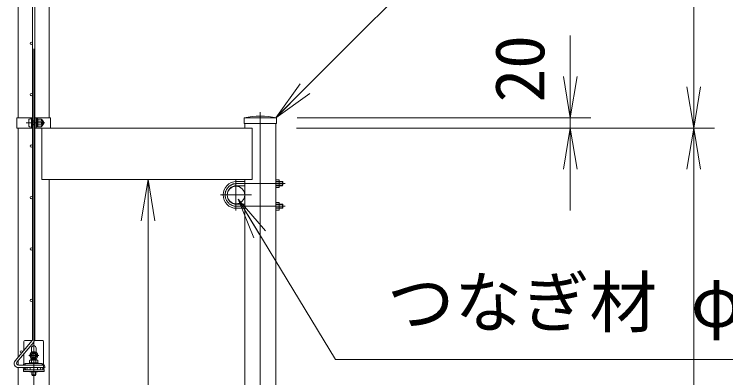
# Model space of a CAD drawing. Units: millimetres, scale not verified. Extents: x -8400 to 8400, y -5940 to 5940.
# Drawn here: x -2598 to -1216, y 2646 to 3353 of the extents above; entities that cross this region are included whole.
import ezdxf
from ezdxf.enums import TextEntityAlignment as Align

# ---------------------------------------------------------------- set-up
doc = ezdxf.new("R2010")
doc.units = ezdxf.units.MM
doc.header["$LTSCALE"] = 40
doc.linetypes.add('USER1', pattern=[50.8, 31.75, -6.35, 6.35, -6.35])
for name, color, linetype, lineweight in [('0-1_D-STR1', 1, 'Continuous', 18), ('0-2_D-BMK', 2, 'USER1', 13), ('0-3_D-STR3', 3, 'Continuous', 13), ('0-4_D-STR-DIM', 7, 'Continuous', 9), ('0-5_D-STR-TXT', 7, 'Continuous', 9), ('0-6_0', 7, 'Continuous', 9), ('0-7_D-STR2', 7, 'Continuous', 9)]:
    doc.layers.add(name, color=color, linetype=linetype, lineweight=lineweight)
doc.styles.add('ＭＳ ゴシック', font='')
doc.styles.get('ＭＳ ゴシック').set_extended_font_data('MS Gothic')

# ---------------------------------------------------------------- blocks, each defined once
blk = doc.blocks.new('_Open')
at = {"layer": '0-6_0'}
blk.add_line((-40, 6.67), (0, 0), dxfattribs=at)
blk.add_lwpolyline([(-40, -6.67), (0, 0), (-40, 0)], dxfattribs=at)

msp = doc.modelspace()

# ---------------------------------------------------------------- linework, layer by layer
at = {"layer": '0-1_D-STR1'}
for p, q in [((-2590.84, 3699.03), (-2590.84, 3151.78)), ((-2530.34, 3151.78), (-2530.34, 3699.03)), ((-2089.14, 3151.78), (-2152.04, 3151.78)), ((-2152.04, 3151.78), (-2152.04, 3140.78)), ((-2089.14, 3140.78), (-2089.14, 3151.78)), ((-2089.14, 3140.78), (-2152.04, 3140.78)), ((-2150.84, 3140.78), (-2150.84, 3131.78)), ((-2090.34, -4068.22), (-2090.34, 3140.78)), ((-2590.84, 3131.78), (-2590.84, 2686.32)), ((-2136.59, 3131.78), (-2544.59, 3131.78)), ((-2544.59, 3131.78), (-2544.59, 3031.78)), ((-2136.59, 3131.78), (-2136.59, 3031.78)), ((-2136.59, 3031.78), (-2544.59, 3031.78)), ((-2530.34, 2119.03), (-2530.34, 3031.78)), ((-2150.84, 3031.78), (-2150.84, 1481.78)), ((-2590.84, 2679.32), (-2590.84, 2670.78)), ((-2590.84, 2666.28), (-2590.84, 2627.28))]:
    msp.add_line(p, q, dxfattribs=at)
msp.add_lwpolyline([(-2089.14, 3151.78), (-2152.04, 3151.78), (-2152.04, 3140.78)], dxfattribs=at)
msp.add_circle((-2167.84, 3001.78), 17, dxfattribs=at)
msp.add_arc((-2120.59, 2990.56), 164.27, 78.96219, 101.03781, dxfattribs=at)
msp.add_arc((-2120.59, 2990.56), 164.27, 78.96219, 101.03781, dxfattribs=at)
at = {"layer": '0-2_D-BMK'}
for p, q in [((-2560.59, -4080.22), (-2560.59, 4646.78)), ((-2120.59, -4080.22), (-2120.59, 3162.78)), ((-2575.01, 3141.78), (-2538.82, 3141.78)), ((-2167.84, 3032.26), (-2167.84, 2971.31)), ((-2166.84, 3023.78), (-2072.08, 3023.78)), ((-2198.07, 3001.78), (-2137.61, 3001.78)), ((-2166.84, 2979.78), (-2072.08, 2979.78)), ((-2570.28, 2689.78), (-2550.9, 2689.78))]:
    msp.add_line(p, q, dxfattribs=at)
msp.add_arc((-2166.84, 3001.78), 22, 90, 270, dxfattribs=at)
at = {"layer": '0-3_D-STR3'}
for p, q in [((-2593.14, 3151.78), (-2562.84, 3151.78)), ((-2593.14, 3151.78), (-2593.14, 3131.78)), ((-2565.14, 3131.78), (-2565.14, 3151.78)), ((-2562.84, 3131.78), (-2562.84, 3151.78)), ((-2558.34, 3151.78), (-2528.04, 3151.78)), ((-2558.34, 3131.78), (-2558.34, 3151.78)), ((-2556.04, 3131.78), (-2556.04, 3151.78)), ((-2528.04, 3151.78), (-2528.04, 3131.78)), ((-2569.94, 3148.28), (-2569.94, 3135.28)), ((-2565.14, 3149.78), (-2565.14, 3133.78)), ((-2562.84, 3145.78), (-2558.34, 3145.78)), ((-2562.84, 3145.11), (-2558.34, 3145.11)), ((-2562.84, 3138.46), (-2558.34, 3138.46)), ((-2562.84, 3137.78), (-2558.34, 3137.78)), ((-2556.04, 3150.28), (-2556.04, 3148.84)), ((-2555.54, 3150.28), (-2556.04, 3150.28)), ((-2556.04, 3145.78), (-2555.24, 3145.78)), ((-2556.04, 3145.11), (-2555.24, 3145.11)), ((-2556.04, 3138.46), (-2555.24, 3138.46)), ((-2556.04, 3137.78), (-2555.24, 3137.78)), ((-2555.85, 3148.26), (-2555.13, 3147.25)), ((-2555.54, 3150.28), (-2555.54, 3148.84)), ((-2555.44, 3148.55), (-2555.03, 3147.97)), ((-2555.24, 3146.28), (-2554.85, 3149.45)), ((-2555.24, 3146.28), (-2555.24, 3137.28)), ((-2555.24, 3137.28), (-2554.85, 3134.12)), ((-2553.08, 3149.53), (-2554.75, 3149.53)), ((-2553.04, 3141.78), (-2553.04, 3149.51)), ((-2546.24, 3145.54), (-2553.04, 3145.54)), ((-2553.04, 3141.78), (-2553.04, 3134.06)), ((-2546.24, 3138.03), (-2553.04, 3138.03)), ((-2552.94, 3149.29), (-2552.99, 3149.46)), ((-2546.24, 3149.29), (-2552.94, 3149.29)), ((-2543.74, 3146.78), (-2543.74, 3136.78)), ((-2543.74, 3145.78), (-2542.14, 3145.78)), ((-2543.74, 3145.11), (-2541.81, 3145.11)), ((-2543.74, 3138.46), (-2541.81, 3138.46)), ((-2543.74, 3137.78), (-2542.14, 3137.78)), ((-2542.14, 3145.78), (-2542.14, 3137.78)), ((-2593.14, 3131.78), (-2562.84, 3131.78)), ((-2558.34, 3131.78), (-2528.04, 3131.78)), ((-2556.04, 3134.72), (-2556.04, 3133.28)), ((-2555.85, 3135.3), (-2555.13, 3136.31)), ((-2555.44, 3135.01), (-2555.03, 3135.59)), ((-2553.11, 3134.03), (-2554.75, 3134.03)), ((-2546.24, 3134.28), (-2552.94, 3134.28)), ((-2166.84, 3027.78), (-2150.84, 3027.78)), ((-2090.34, 3016.28), (-2090.34, 3031.28)), ((-2090.34, 3031.28), (-2084.64, 3031.28)), ((-2090.34, 3027.78), (-2077.64, 3027.78)), ((-2084.64, 3027.53), (-2090.34, 3027.53)), ((-2090.34, 3026.98), (-2076.84, 3026.98)), ((-2083.84, 3017.91), (-2083.84, 3029.54)), ((-2077.64, 3019.78), (-2077.64, 3027.78)), ((-2076.84, 3026.98), (-2077.64, 3027.78)), ((-2076.84, 3020.58), (-2076.84, 3026.98)), ((-2166.84, 3019.78), (-2150.84, 3019.78)), ((-2090.34, 3020.58), (-2076.84, 3020.58)), ((-2084.64, 3020.03), (-2090.34, 3020.03)), ((-2090.34, 3019.78), (-2077.64, 3019.78)), ((-2090.34, 3016.28), (-2084.64, 3016.28)), ((-2076.84, 3020.58), (-2077.64, 3019.78)), ((-2090.34, 2987.28), (-2084.64, 2987.28)), ((-2083.84, 2985.66), (-2083.84, 2974.03)), ((-2166.84, 2983.78), (-2150.84, 2983.78)), ((-2166.84, 2975.78), (-2150.84, 2975.78)), ((-2090.34, 2983.78), (-2077.64, 2983.78)), ((-2084.64, 2983.53), (-2090.34, 2983.53)), ((-2090.34, 2976.58), (-2076.84, 2976.58)), ((-2084.64, 2976.03), (-2090.34, 2976.03)), ((-2090.34, 2975.78), (-2077.64, 2975.78)), ((-2077.64, 2983.78), (-2077.64, 2975.78)), ((-2076.84, 2982.98), (-2077.64, 2983.78)), ((-2076.84, 2976.58), (-2077.64, 2975.78)), ((-2579.59, 2699.73), (-2579.59, 2717.08)), ((-2563.77, 2718.58), (-2578.09, 2718.58)), ((-2543.09, 2718.58), (-2558.7, 2718.58)), ((-2541.59, 2672.32), (-2541.59, 2717.08)), ((-2565.09, 2696.09), (-2565.09, 2704.08)), ((-2556.09, 2696.09), (-2556.09, 2704.08)), ((-2579.59, 2672.82), (-2579.59, 2692.73)), ((-2565.09, 2680.58), (-2565.09, 2683.47)), ((-2556.09, 2680.58), (-2556.09, 2683.47)), ((-2544.09, 2673.98), (-2577.09, 2673.98)), ((-2577.09, 2673.98), (-2577.09, 2670.78)), ((-2544.09, 2670.78), (-2577.09, 2670.78)), ((-2552.09, 2675.58), (-2569.09, 2675.58)), ((-2569.09, 2675.58), (-2569.09, 2673.98)), ((-2569.09, 2673.98), (-2552.09, 2673.98)), ((-2568.69, 2680.08), (-2568.69, 2675.58)), ((-2568.69, 2675.58), (-2552.49, 2675.58)), ((-2566.82, 2681.08), (-2554.48, 2681.08)), ((-2564.64, 2680.08), (-2564.64, 2675.58)), ((-2556.54, 2680.08), (-2556.54, 2675.58)), ((-2552.49, 2680.08), (-2552.49, 2675.58)), ((-2552.09, 2673.98), (-2552.09, 2675.58)), ((-2544.09, 2673.98), (-2544.09, 2670.78)), ((-2539.34, 2667.78), (-2539.34, 2665.48)), ((-2581.84, 2666.28), (-2581.84, 2665.48)), ((-2580.59, 2661.78), (-2579.59, 2664.98)), ((-2580.59, 2658.58), (-2580.59, 2661.78)), ((-2540.59, 2661.78), (-2580.59, 2661.78)), ((-2540.59, 2658.58), (-2580.59, 2658.58)), ((-2579.59, 2664.98), (-2579.59, 2665.48)), ((-2567.59, 2661.78), (-2567.59, 2666.28)), ((-2564.59, 2657.58), (-2564.59, 2651.78)), ((-2563.91, 2657.58), (-2563.91, 2650.58)), ((-2557.27, 2657.58), (-2557.27, 2650.58)), ((-2556.59, 2657.58), (-2556.59, 2651.78)), ((-2553.59, 2661.78), (-2553.59, 2666.28)), ((-2553.09, 2657.58), (-2553.09, 2658.58)), ((-2542.54, 2666.28), (-2542.54, 2665.48)), ((-2542.54, 2665.48), (-2539.34, 2665.48)), ((-2541.59, 2664.98), (-2541.59, 2665.48)), ((-2540.59, 2661.78), (-2541.59, 2664.98)), ((-2540.59, 2658.58), (-2540.59, 2661.78)), ((-2564.59, 2651.78), (-2556.59, 2651.78)), ((-2564.59, 2651.78), (-2563.91, 2650.58)), ((-2563.91, 2650.58), (-2557.27, 2650.58)), ((-2557.27, 2650.58), (-2556.59, 2651.78))]:
    msp.add_line(p, q, dxfattribs=at)
for points in [[(-2555.54, 3134.72), (-2555.54, 3133.28), (-2556.04, 3133.28)], [(-2090.34, 2987.28), (-2090.34, 2972.28), (-2084.64, 2972.28)], [(-2090.34, 2982.98), (-2076.84, 2982.98), (-2076.84, 2976.58)], [(-2578.64, 2666.28), (-2578.64, 2665.48), (-2581.84, 2665.48)], [(-2553.09, 2657.58), (-2568.09, 2657.58), (-2568.09, 2658.58)]]:
    msp.add_lwpolyline(points, dxfattribs=at)
msp.add_lwpolyline([(-2560.59, 2697.29), (-2567.09, 2693.54), (-2567.09, 2686.03), (-2560.59, 2682.28), (-2554.09, 2686.03), (-2554.09, 2693.54)], close=True, dxfattribs=at)
for radius in [7.75, 5, 4.15, 3.65]:
    msp.add_circle((-2560.59, 2689.78), radius, dxfattribs=at)
for centre, radius, start, end in [((-2555.04, 3148.84), 1, 180, 215.53768), ((-2555.04, 3148.84), 0.5, 180, 215.53768), ((-2555.54, 3146.96), 0.5, 33.43373, 35.53768), ((-2554.75, 3149.43), 0.1, 90, 173), ((-2553.08, 3149.43), 0.1, 15, 90), ((-2557.92, 3147.41), 5.32, 339.37322, 22.7756), ((-2557.92, 3136.16), 5.32, 337.2244, 20.62678), ((-2573.8, 3141.78), 21.19, 0, 10.20031), ((-2573.8, 3141.78), 21.19, 349.79969, 0), ((-2547.26, 3147.41), 2.13, 298.45309, 61.54691), ((-2552, 3141.78), 6.87, 0, 33.09348), ((-2552, 3141.78), 6.87, 326.90652, 0), ((-2547.26, 3136.15), 2.13, 298.45309, 61.54691), ((-2550.51, 3142.53), 8, 32.13463, 57.68315), ((-2549.64, 3141.78), 8.5, 331.92751, 28.07249), ((-2555.04, 3134.72), 1, 144.46232, 180), ((-2555.04, 3134.72), 0.5, 144.46232, 180), ((-2555.54, 3136.6), 0.5, 324.46232, 326.56627), ((-2554.75, 3134.13), 0.1, 187, 270), ((-2553.11, 3134.13), 0.1, 270, 337.2244), ((-2550.51, 3141.04), 8, 302.31685, 327.86537), ((-2166.84, 3001.78), 26, 90, 270), ((-2093.03, 3023.78), 9.19, 335.91485, 24.08515), ((-2086.42, 3029.41), 2.59, 313.61134, 46.38866), ((-2166.84, 3001.78), 18, 90, 270), ((-2086.4, 3018.16), 2.57, 313.14552, 46.85448), ((-2086.4, 2985.41), 2.57, 313.14552, 46.85448), ((-2093.03, 2979.78), 9.19, 335.91485, 24.08515), ((-2086.42, 2974.16), 2.59, 313.61134, 46.38866), ((-2578.09, 2717.08), 1.5, 90, 180), ((-2543.09, 2717.08), 1.5, 0, 90), ((-2560.59, 2704.08), 4.5, 0, 180), ((-2576.14, 2668.28), 5.7, 99.59407, 153.98563), ((-2566.66, 2678.55), 2.54, 37.21089, 142.78911), ((-2560.59, 2672.38), 8.7, 62.26063, 117.73937), ((-2554.51, 2678.53), 2.55, 37.42505, 142.57495), ((-2545.04, 2667.78), 5.7, 0, 80.40593)]:
    msp.add_arc(centre, radius, start, end, dxfattribs=at)
for centre, start_param, end_param in [((-2565.14, 3148.28), 1.5707963, 3.1415927), ((-2565.14, 3135.28), 3.1415927, 4.712389)]:
    msp.add_ellipse(centre, major_axis=(4.8, 0), ratio=0.3125, start_param=start_param, end_param=end_param, dxfattribs=at)
at = {"layer": '0-4_D-STR-DIM'}
for p, q in [((-1278.61, 3211.78), (-1278.61, 4554.78)), ((-1518.61, 3231.78), (-1518.61, 3311.78)), ((-2049.14, 3151.78), (-1478.61, 3151.78)), ((-1518.61, 3131.78), (-1518.61, 3151.78)), ((-2050.34, 3131.78), (-1238.61, 3131.78)), ((-2050.34, 3131.78), (-1478.61, 3131.78)), ((-2050.34, 3131.78), (-1238.61, 3131.78)), ((-1518.61, 3051.78), (-1518.61, 2971.78)), ((-1278.61, 1511.78), (-1278.61, 3051.78))]:
    msp.add_line(p, q, dxfattribs=at)
at = {"layer": '0-5_D-STR-TXT'}
for points in [[(-620.75, 3541.61), (-1701.18, 3541.61), (-2088.92, 3153.43)], [(-381.93, 931.78), (-2338.46, 931.78), (-2338.46, 3029.78)], [(-647.69, 2682.04), (-1974.41, 2682.04), (-2162.51, 2991.8)]]:
    msp.add_lwpolyline(points, dxfattribs=at)
at = {"layer": '0-7_D-STR2'}
for p, q in [((-2562.84, 4572.6), (-2562.84, 2720.97)), ((-2558.34, 4572.6), (-2558.34, 2720.97)), ((-2563.66, 2718.72), (-2596.63, 2679.43)), ((-2560.21, 2715.83), (-2593.18, 2676.53)), ((-2541.34, 2670.78), (-2590.5, 2670.78)), ((-2541.34, 2670.78), (-2541.34, 2666.28)), ((-2541.34, 2666.28), (-2590.5, 2666.28))]:
    msp.add_line(p, q, dxfattribs=at)
for centre in [(-2565.09, 3296.78), (-2565.09, 3196.78), (-2565.09, 3096.78), (-2565.09, 2996.78), (-2565.09, 2896.78), (-2565.09, 2796.78), (-2585, 2696.78), (-2575.34, 2664.03), (-2545.34, 2664.03)]:
    msp.add_circle(centre, 2.25, dxfattribs=at)
for centre, radius, start, end in [((-2566.34, 2720.97), 3.5, 320, 0), ((-2566.34, 2720.97), 8, 320, 0), ((-2590.5, 2674.28), 8, 140, 270), ((-2590.5, 2674.28), 3.5, 140, 270)]:
    msp.add_arc(centre, radius, start, end, dxfattribs=at)

# ---------------------------------------------------------------- block references
at = {"layer": '0-4_D-STR-DIM', "xscale": 2, "yscale": 2}
for p, rotation in [((-1518.61, 3151.78), 270), ((-1278.61, 3131.78), 270), ((-1518.61, 3131.78), 90), ((-1278.61, 3131.78), 90)]:
    msp.add_blockref('_Open', p, dxfattribs=dict(at, rotation=rotation))
at = {"layer": '0-5_D-STR-TXT', "xscale": 2, "yscale": 2}
for p, rotation in [((-2090.34, 3152.01), 225.03166), ((-2338.46, 3031.78), 90), ((-2163.55, 2993.51), 121.2688)]:
    msp.add_blockref('_Open', p, dxfattribs=dict(at, rotation=rotation))

# ---------------------------------------------------------------- texts
at = {"layer": '0-4_D-STR-DIM', "style": 'ＭＳ ゴシック'}
msp.add_text('20', height=96.19, rotation=90, dxfattribs=at).set_placement((-1539.93, 3181.66), align=Align.BOTTOM_LEFT)
at = {"layer": '0-5_D-STR-TXT', "style": 'ＭＳ ゴシック'}
msp.add_text('つなぎ材 φ34.0x2.3', height=96.19, dxfattribs=at).set_placement((-1874.59, 2716.35), align=Align.BOTTOM_LEFT)

doc.saveas('drawing.dxf')
